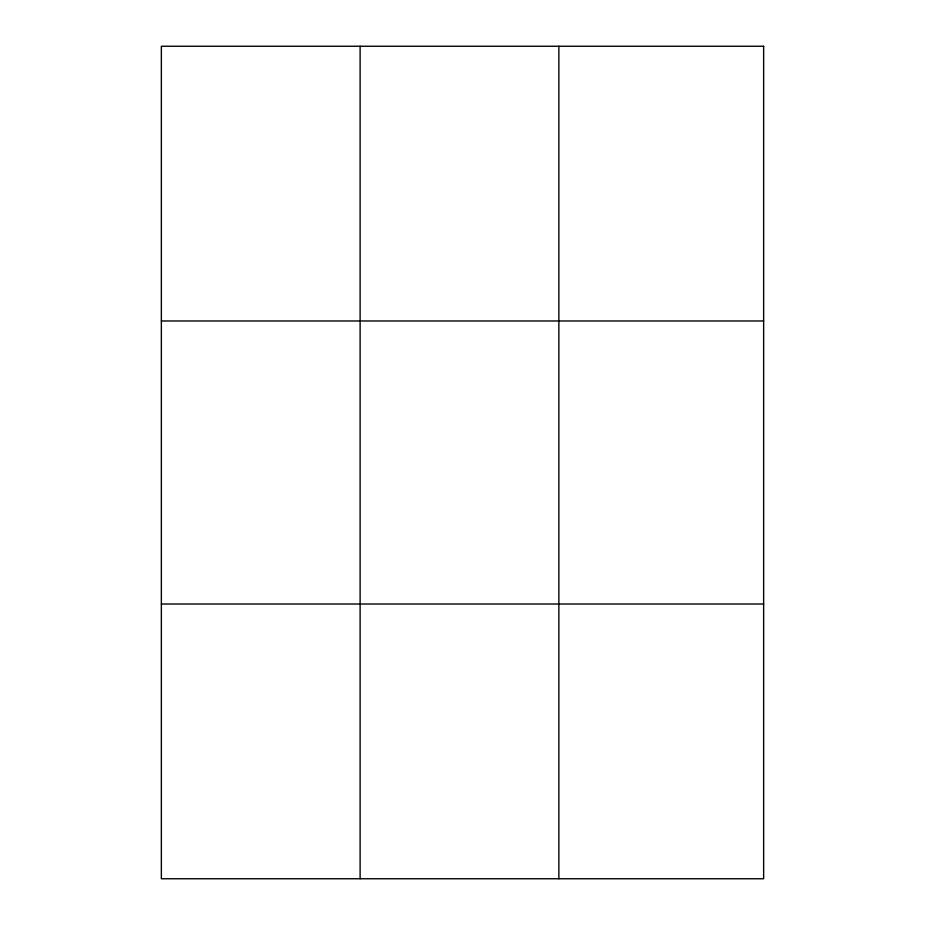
<?xml version="1.0" encoding="UTF-8"?>
<svg xmlns="http://www.w3.org/2000/svg" width="925" height="925" viewBox="0 0 925 925"><rect width="100%" height="100%" fill="white"/><g stroke="black" fill="none" stroke-linecap="round" stroke-linejoin="round"><path stroke-width="1.39" d="M360.114 878.75L360.114 46.25M558.862 878.75L558.862 46.25M161.355 320.975L763.645 320.975M161.355 604.025L763.645 604.025M763.645 46.25L763.645 878.75L161.355 878.75L161.355 46.25L763.645 46.25"/></g></svg>
